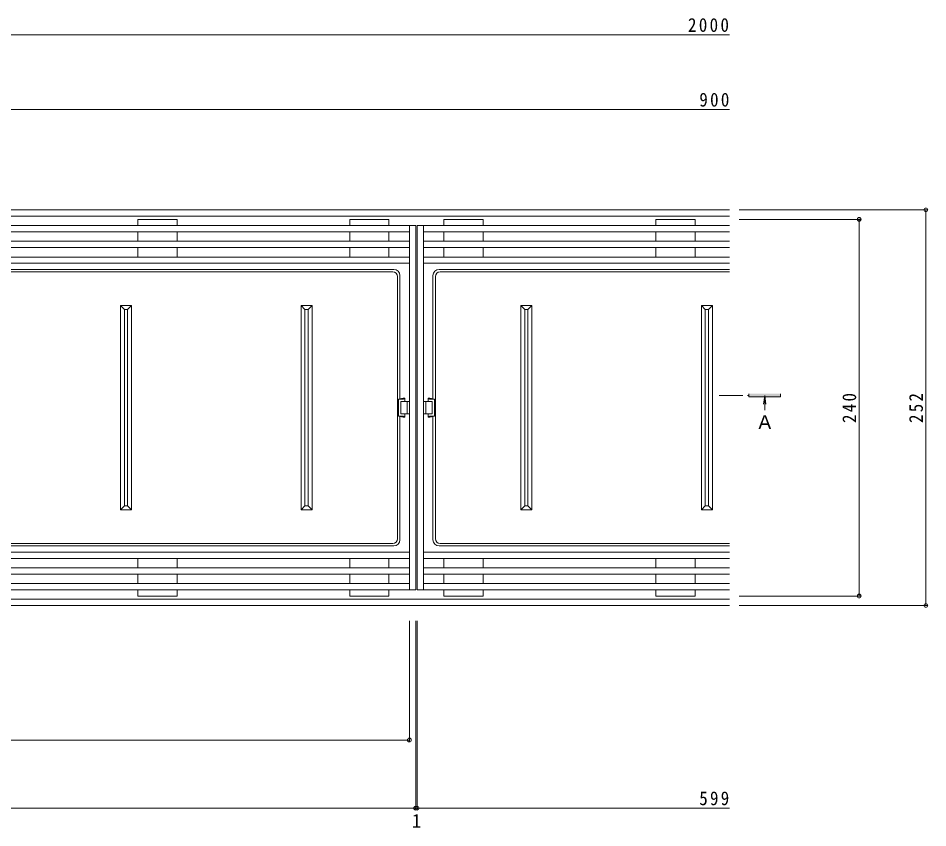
# Model space of a CAD drawing. Units: millimetres at full size, sheet at 1:3. Extents: x -1121 to 1153, y -824 to 816.
# Drawn here: x -542 to 38, y -59 to 456 of the extents above; entities that cross this region are included whole.
import ezdxf
from ezdxf.enums import TextEntityAlignment as Align

# ---------------------------------------------------------------- set-up
doc = ezdxf.new("R2010")
doc.units = ezdxf.units.MM
doc.header["$LTSCALE"] = 3
doc.header["$PDMODE"] = 32
doc.header["$PDSIZE"] = 2.4
doc.linetypes.add('CHAIN1', pattern=[8, 5, -1, 1, -1])
for name, color, linetype, lineweight in [('4-1', 2, 'Continuous', 9), ('4-2', 3, 'Continuous', 9), ('4-4', 7, 'Continuous', 9), ('4-5', 7, 'Continuous', 9)]:
    doc.layers.add(name, color=color, linetype=linetype, lineweight=lineweight)
doc.styles.add('ＭＳ ゴシック', font='')
doc.styles.get('ＭＳ ゴシック').set_extended_font_data('MS Gothic')

msp = doc.modelspace()

# ---------------------------------------------------------------- linework, layer by layer
at = {"layer": '4-1'}
for p, q in [((-88.68, 330.24), (-888.18, 330.24)), ((-888.18, 86.24), (-88.68, 86.24))]:
    msp.add_line(p, q, dxfattribs=at)
msp.add_lwpolyline([(-88.68, 334.24), (-888.18, 334.24), (-888.18, 82.24), (-88.68, 82.24)], dxfattribs=at)
at = {"layer": '4-2'}
for p, q in [((-440.68, 328.24), (-465.68, 328.24)), ((-465.68, 328.24), (-465.68, 324.24)), ((-440.68, 328.24), (-440.68, 324.24)), ((-305.68, 328.24), (-330.68, 328.24)), ((-330.68, 328.24), (-330.68, 324.24)), ((-305.68, 328.24), (-305.68, 324.24)), ((-270.68, 328.24), (-245.68, 328.24)), ((-270.68, 328.24), (-270.68, 324.24)), ((-245.68, 328.24), (-245.68, 324.24)), ((-135.68, 328.24), (-110.68, 328.24)), ((-135.68, 328.24), (-135.68, 324.24)), ((-110.68, 328.24), (-110.68, 324.24)), ((-887.68, 324.24), (-288.68, 324.24)), ((-883.68, 320.24), (-292.68, 320.24)), ((-465.68, 320.24), (-465.68, 314.24)), ((-440.68, 320.24), (-440.68, 314.24)), ((-330.68, 320.24), (-330.68, 314.24)), ((-305.68, 320.24), (-305.68, 314.24)), ((-292.68, 92.241), (-292.68, 324.24)), ((-288.68, 92.241), (-288.68, 324.24)), ((-287.68, 92.241), (-287.68, 324.24)), ((-287.68, 324.24), (-88.68, 324.24)), ((-283.68, 92.241), (-283.68, 324.24)), ((-283.68, 320.24), (-88.68, 320.24)), ((-270.68, 320.24), (-270.68, 314.24)), ((-245.68, 320.24), (-245.68, 314.24)), ((-135.68, 320.24), (-135.68, 314.24)), ((-110.68, 320.24), (-110.68, 314.24)), ((-883.68, 314.24), (-292.68, 314.24)), ((-283.68, 314.24), (-88.68, 314.24)), ((-883.68, 310.241), (-292.68, 310.241)), ((-465.68, 310.241), (-465.68, 304.24)), ((-440.68, 310.241), (-440.68, 304.24)), ((-330.68, 310.241), (-330.68, 304.24)), ((-305.68, 310.241), (-305.68, 304.24)), ((-283.68, 310.241), (-88.68, 310.241)), ((-270.68, 310.241), (-270.68, 304.24)), ((-245.68, 310.241), (-245.68, 304.24)), ((-135.68, 310.241), (-135.68, 304.24)), ((-110.68, 310.241), (-110.68, 304.24)), ((-883.68, 304.24), (-292.68, 304.24)), ((-283.68, 304.24), (-88.68, 304.24)), ((-883.68, 300.24), (-292.68, 300.24)), ((-873.663, 296.371), (-302.698, 296.371)), ((-283.68, 300.24), (-88.68, 300.24)), ((-273.662, 296.371), (-88.68, 296.371)), ((-873.091, 294.721), (-303.269, 294.721)), ((-300.269, 291.721), (-300.269, 124.76)), ((-298.698, 292.371), (-298.698, 213.907)), ((-277.662, 292.371), (-277.662, 213.907)), ((-276.091, 291.721), (-276.091, 124.76)), ((-273.091, 294.721), (-88.68, 294.721)), ((-476.68, 143.24), (-476.68, 273.24)), ((-469.68, 273.24), (-476.68, 273.24)), ((-476.68, 273.24), (-474.18, 270.74)), ((-469.68, 273.24), (-472.18, 270.74)), ((-469.68, 143.24), (-469.68, 273.24)), ((-361.68, 143.24), (-361.68, 273.24)), ((-354.68, 273.24), (-361.68, 273.24)), ((-361.68, 273.24), (-359.18, 270.74)), ((-354.68, 273.24), (-357.18, 270.74)), ((-354.68, 143.24), (-354.68, 273.24)), ((-221.68, 273.24), (-214.68, 273.24)), ((-221.68, 143.24), (-221.68, 273.24)), ((-221.68, 273.24), (-219.18, 270.74)), ((-214.68, 273.24), (-217.18, 270.74)), ((-214.68, 143.24), (-214.68, 273.24)), ((-106.68, 273.24), (-99.68, 273.24)), ((-106.68, 143.24), (-106.68, 273.24)), ((-106.68, 273.24), (-104.18, 270.74)), ((-99.68, 273.24), (-102.18, 270.74)), ((-99.68, 143.24), (-99.68, 273.24)), ((-474.18, 145.74), (-474.18, 270.74)), ((-472.18, 270.74), (-474.18, 270.74)), ((-472.18, 145.74), (-472.18, 270.74)), ((-359.18, 145.74), (-359.18, 270.74)), ((-357.18, 270.74), (-359.18, 270.74)), ((-357.18, 145.74), (-357.18, 270.74)), ((-219.18, 270.74), (-217.18, 270.74)), ((-219.18, 145.74), (-219.18, 270.74)), ((-217.18, 145.74), (-217.18, 270.74)), ((-104.18, 270.74), (-102.18, 270.74)), ((-104.18, 145.74), (-104.18, 270.74)), ((-102.18, 145.74), (-102.18, 270.74)), ((-299.698, 202.741), (-299.698, 213.74)), ((-298.18, 204.24), (-298.18, 212.24)), ((-292.68, 212.24), (-298.18, 212.24)), ((-295.69, 214.24), (-295.69, 212.24)), ((-294.18, 204.24), (-294.18, 212.24)), ((-283.68, 212.24), (-278.18, 212.24)), ((-282.18, 204.24), (-282.18, 212.24)), ((-280.67, 214.24), (-280.67, 212.24)), ((-278.18, 204.24), (-278.18, 212.24)), ((-276.662, 202.741), (-276.662, 213.74)), ((-292.68, 204.24), (-298.18, 204.24)), ((-295.69, 202.24), (-295.69, 204.24)), ((-283.68, 204.24), (-278.18, 204.24)), ((-280.67, 202.24), (-280.67, 204.24)), ((-298.698, 124.11), (-298.698, 202.574)), ((-277.662, 124.11), (-277.662, 202.574)), ((-476.68, 143.24), (-474.18, 145.74)), ((-472.18, 145.74), (-474.18, 145.74)), ((-469.68, 143.24), (-472.18, 145.74)), ((-361.68, 143.24), (-359.18, 145.74)), ((-357.18, 145.74), (-359.18, 145.74)), ((-354.68, 143.24), (-357.18, 145.74)), ((-221.68, 143.24), (-219.18, 145.74)), ((-219.18, 145.74), (-217.18, 145.74)), ((-214.68, 143.24), (-217.18, 145.74)), ((-106.68, 143.24), (-104.18, 145.74)), ((-104.18, 145.74), (-102.18, 145.74)), ((-99.68, 143.24), (-102.18, 145.74)), ((-469.68, 143.24), (-476.68, 143.24)), ((-354.68, 143.24), (-361.68, 143.24)), ((-221.68, 143.24), (-214.68, 143.24)), ((-106.68, 143.24), (-99.68, 143.24)), ((-873.091, 121.76), (-303.269, 121.76)), ((-273.091, 121.76), (-88.68, 121.76)), ((-883.68, 116.24), (-292.68, 116.24)), ((-873.663, 120.11), (-302.698, 120.11)), ((-283.68, 116.24), (-88.68, 116.24)), ((-273.662, 120.11), (-88.68, 120.11)), ((-883.68, 112.24), (-292.68, 112.24)), ((-465.68, 106.24), (-465.68, 112.24)), ((-440.68, 106.24), (-440.68, 112.24)), ((-330.68, 106.24), (-330.68, 112.24)), ((-305.68, 106.24), (-305.68, 112.24)), ((-283.68, 112.24), (-88.68, 112.24)), ((-270.68, 106.24), (-270.68, 112.24)), ((-245.68, 106.24), (-245.68, 112.24)), ((-135.68, 106.24), (-135.68, 112.24)), ((-110.68, 106.24), (-110.68, 112.24)), ((-883.68, 106.24), (-292.68, 106.24)), ((-283.68, 106.24), (-88.68, 106.24)), ((-883.68, 102.241), (-292.68, 102.241)), ((-465.68, 96.241), (-465.68, 102.241)), ((-440.68, 96.241), (-440.68, 102.241)), ((-330.68, 96.241), (-330.68, 102.241)), ((-305.68, 96.241), (-305.68, 102.241)), ((-283.68, 102.241), (-88.68, 102.241)), ((-270.68, 96.241), (-270.68, 102.241)), ((-245.68, 96.241), (-245.68, 102.241)), ((-135.68, 96.241), (-135.68, 102.241)), ((-110.68, 96.241), (-110.68, 102.241)), ((-883.68, 96.241), (-292.68, 96.241)), ((-283.68, 96.241), (-88.68, 96.241)), ((-887.68, 92.241), (-288.68, 92.241)), ((-465.68, 88.24), (-465.68, 92.241)), ((-440.68, 88.24), (-465.68, 88.24)), ((-440.68, 88.24), (-440.68, 92.241)), ((-330.68, 88.24), (-330.68, 92.241)), ((-305.68, 88.24), (-330.68, 88.24)), ((-305.68, 88.24), (-305.68, 92.241)), ((-287.68, 92.241), (-88.68, 92.241)), ((-270.68, 88.24), (-270.68, 92.241)), ((-270.68, 88.24), (-245.68, 88.24)), ((-245.68, 88.24), (-245.68, 92.241)), ((-135.68, 88.24), (-135.68, 92.241)), ((-135.68, 88.24), (-110.68, 88.24)), ((-110.68, 88.24), (-110.68, 92.241))]:
    msp.add_line(p, q, dxfattribs=at)
for points in [[(-295.69, 214.24), (-296.69, 213.74), (-299.698, 213.74), (-296.69, 214.24)], [(-280.67, 214.24), (-279.67, 213.74), (-276.662, 213.74), (-279.67, 214.24)], [(-295.69, 202.24), (-296.69, 202.741), (-299.698, 202.741), (-296.69, 202.24)], [(-280.67, 202.24), (-279.67, 202.741), (-276.662, 202.741), (-279.67, 202.24)]]:
    msp.add_lwpolyline(points, close=True, dxfattribs=at)
for centre, radius, start, end in [((-302.698, 292.371), 4, 0, 90), ((-273.662, 292.371), 4, 90, 180), ((-303.269, 291.721), 3, 0, 90), ((-273.091, 291.721), 3, 90, 180), ((-303.269, 124.76), 3, 270, 0), ((-302.698, 124.11), 4, 270, 0), ((-273.662, 124.11), 4, 180, 270), ((-273.091, 124.76), 3, 180, 270)]:
    msp.add_arc(centre, radius, start, end, dxfattribs=at)
at = {"layer": '4-4'}
for p, q in [((-888.18, 445.754), (-88.68, 445.754)), ((-788.18, 398.158), (-88.68, 398.158)), ((37.234, 334.24), (-82.68, 334.24)), ((36.334, 334.24), (36.334, 82.24)), ((-5.268, 328.24), (-82.68, 328.24)), ((-6.168, 328.24), (-6.168, 88.24)), ((-5.268, 88.24), (-82.68, 88.24)), ((37.234, 82.24), (-82.68, 82.24)), ((-292.68, -4.435), (-292.68, 72.352)), ((-288.68, -47.867), (-288.68, 72.352)), ((-287.68, -47.867), (-287.68, 72.352)), ((-883.68, -3.535), (-292.68, -3.535)), ((-887.68, -46.967), (-288.68, -46.967)), ((-288.68, -46.967), (-287.68, -46.967)), ((-287.68, -46.967), (-88.68, -46.967))]:
    msp.add_line(p, q, dxfattribs=at)
for p in [(36.334, 334.24), (-6.168, 328.24), (-6.168, 88.24), (36.334, 82.24), (-292.68, -3.535), (-288.68, -46.967), (-287.68, -46.967)]:
    msp.add_point(p, dxfattribs=at)
at = {"layer": '4-5', "color": 4, "linetype": 'CHAIN1'}
msp.add_line((-95.36, 216.095), (-76.384, 216.095), dxfattribs=at)
at = {"layer": '4-5', "color": 4}
for p, q in [((-66.322, 216.095), (-67.057, 210.509)), ((-66.322, 216.095), (-65.587, 210.509)), ((-56.384, 217.095), (-56.384, 215.095))]:
    msp.add_line(p, q, dxfattribs=at)
for points in [[(-56.384, 215.095), (-76.384, 215.095), (-76.384, 217.095)], [(-66.322, 216.095), (-66.322, 207.247), (-66.322, 206.692)]]:
    msp.add_lwpolyline(points, dxfattribs=at)
msp.add_solid([(-76.384, 217.095), (-76.384, 215.095), (-56.384, 217.095), (-56.384, 215.095)], dxfattribs=at)

# ---------------------------------------------------------------- texts
at = {"layer": '4-4', "color": 2, "style": 'ＭＳ ゴシック'}
msp.add_text('1', height=8.798, dxfattribs=at).set_placement((-291.18, -62.089), align=Align.BOTTOM_LEFT)
at = {"layer": '4-4', "color": 2, "char_height": 8.798, "attachment_point": 7, "style": 'ＭＳ ゴシック'}
for s, insert in [('\\T1.28;\\W0.9;2000', (-115.22, 447.554)), ('\\T1.27;\\W0.9;900', (-107.984, 399.958)), ('\\T1.27;\\W0.9;599', (-108.042, -45.167))]:
    msp.add_mtext(s, dxfattribs=dict(at, insert=insert))
at = {"layer": '4-4', "color": 2, "char_height": 8.798, "attachment_point": 7, "rotation": 90, "style": 'ＭＳ ゴシック'}
for s, insert in [('\\T1.27;\\W0.9;240', (-7.968, 198.49)), ('\\T1.27;\\W0.9;252', (34.534, 198.49))]:
    msp.add_mtext(s, dxfattribs=dict(at, insert=insert))
at = {"layer": '4-5', "color": 2, "style": 'ＭＳ ゴシック'}
msp.add_text('Ａ', height=8.798, dxfattribs=at).set_placement((-72.229, 191.967), align=Align.BOTTOM_LEFT)

doc.saveas('drawing.dxf')
